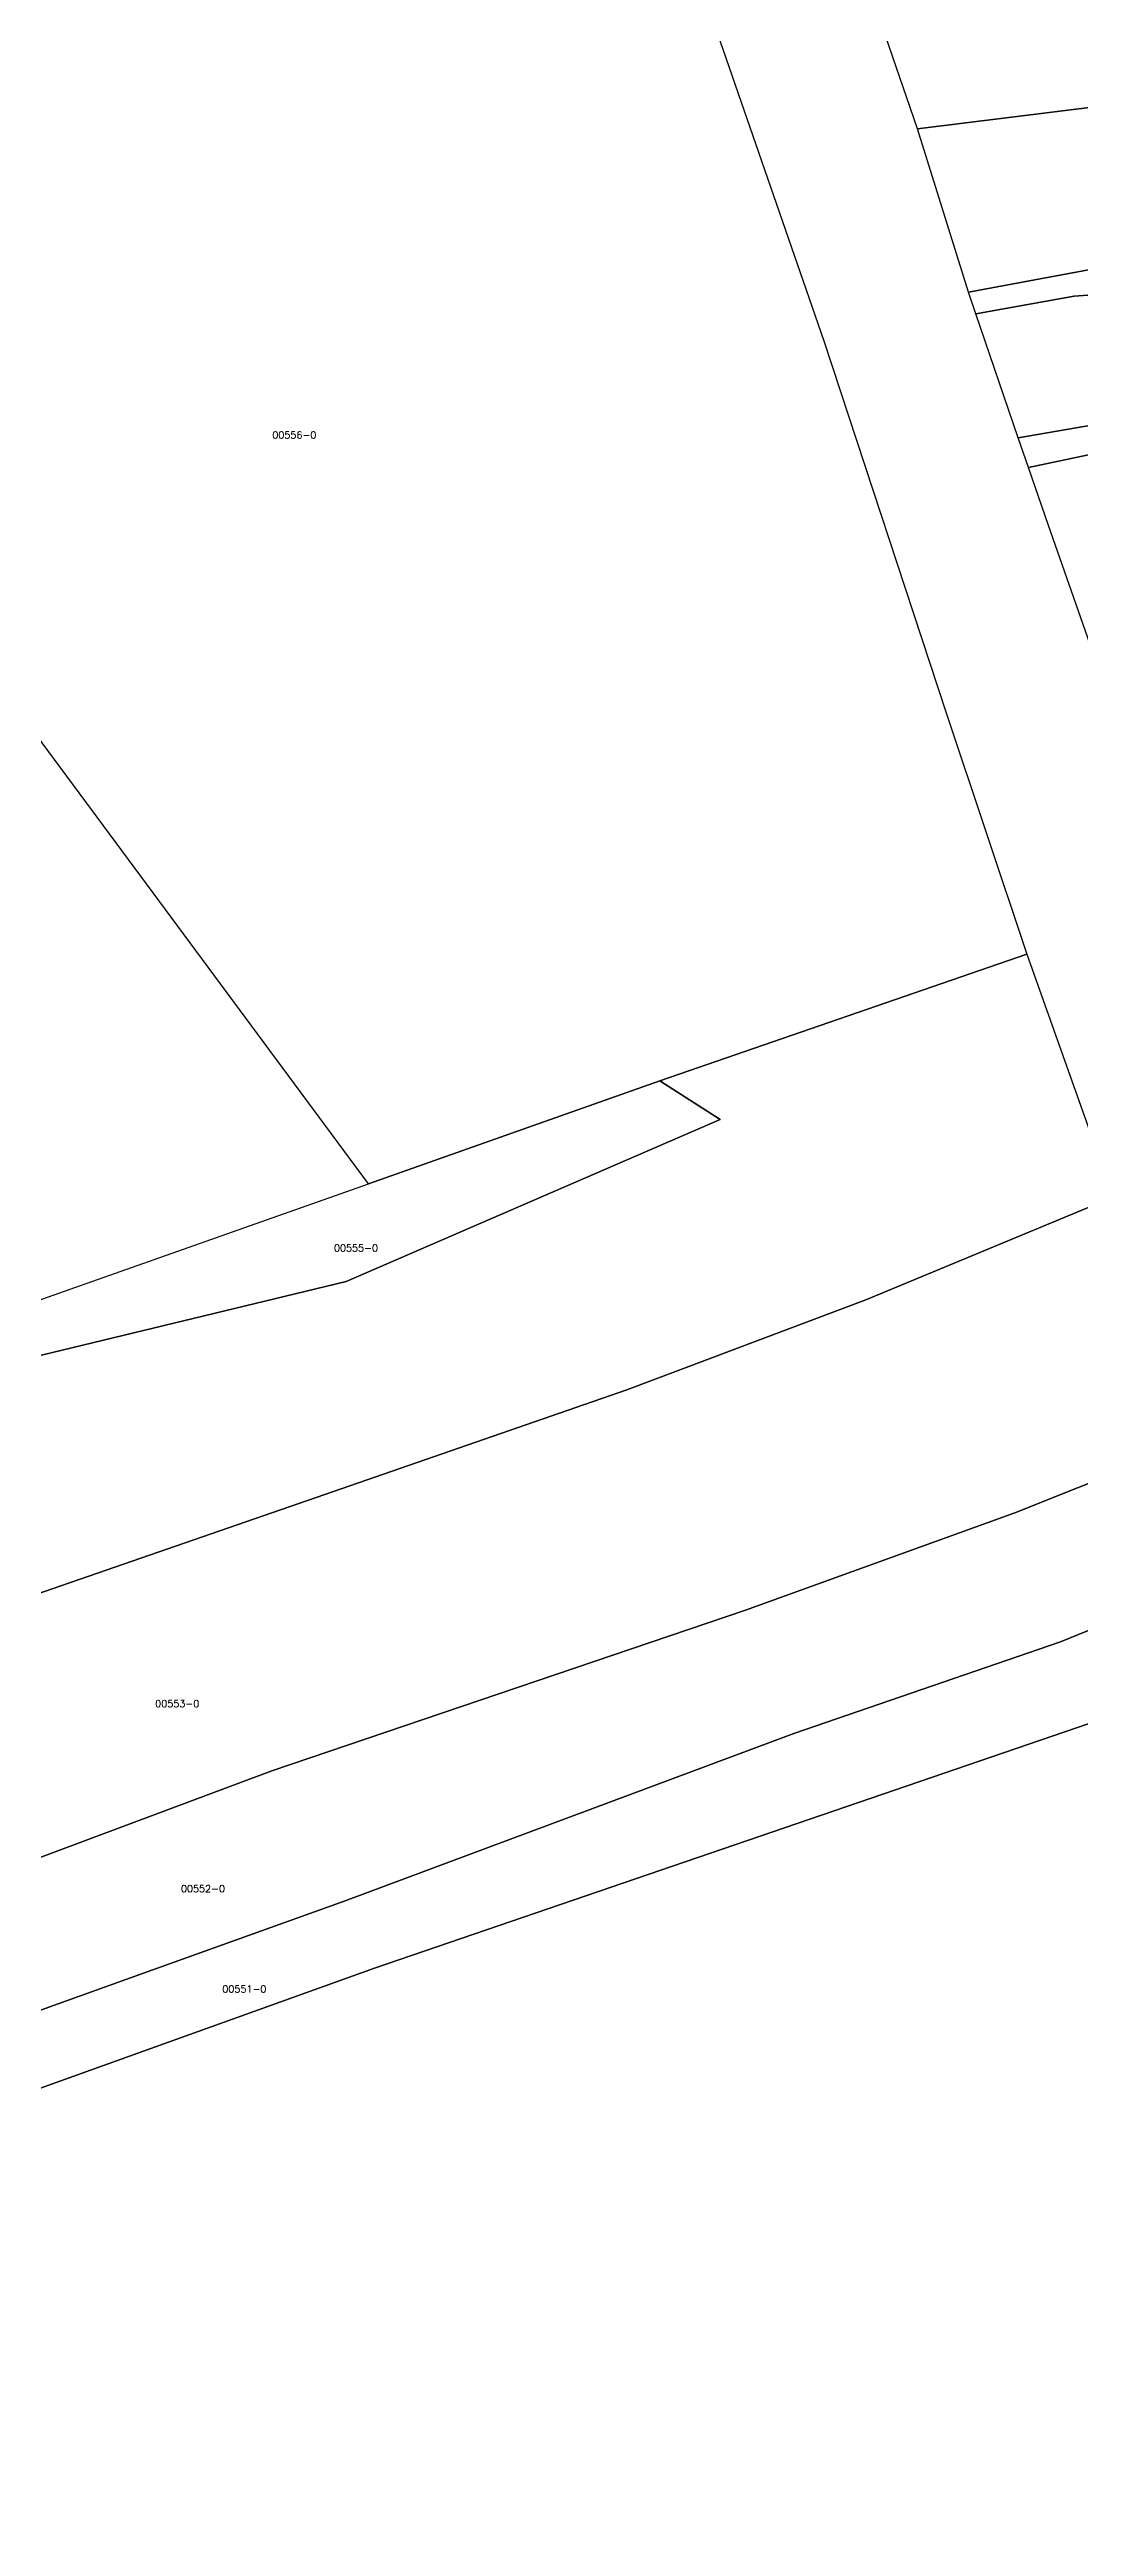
# Model space of a CAD drawing. Header units: metres. Extents: x 7423707 to 7427500, y 4706661 to 4708784.
# Drawn here: x 7424634.3 to 7424780.4, y 4707822.7 to 4708174.2 of the extents above; entities that cross this region are included whole.
import ezdxf

# ---------------------------------------------------------------- set-up
doc = ezdxf.new("R2010")
doc.units = ezdxf.units.M
doc.layers.add('Numrat_Parcelave', color=7, linetype='Continuous')
doc.layers.add('Parcelat_kadastrale2021', color=7, linetype='Continuous')
doc.styles.get("Standard").update_dxf_attribs({"font": 'simplex.shx'})

msp = doc.modelspace()

# ---------------------------------------------------------------- linework, layer by layer
at = {"layer": 'Parcelat_kadastrale2021'}
for points in [[(7424704.21, 4708248.42), (7424713.06, 4708221.05), (7424722.23, 4708197.24), (7424728.99, 4708176.59), (7424744.15, 4708132.86), (7424761.53, 4708080.08), (7424772.97, 4708045.8), (7424720.88, 4708027.84), (7424679.5, 4708013.22), (7424629.71, 4708080.54), (7424613.51, 4708105.35), (7424597.87, 4708128.93), (7424572.48, 4708162.02), (7424573.4, 4708163.37), (7424580.72, 4708171.3), (7424613.01, 4708206.04), (7424619.71, 4708199.74), (7424651.83, 4708221.3)], [(7424749.95, 4708184.35), (7424774.79, 4708187.78), (7424789.23, 4708188.49), (7424808.85, 4708188.82), (7424829.23, 4708191.13), (7424836.98, 4708172.28), (7424802.8, 4708168.58), (7424757.43, 4708162.94), (7424751.89, 4708179.06)], [(7424757.43, 4708162.94), (7424802.8, 4708168.58), (7424836.98, 4708172.28), (7424845.26, 4708152.11), (7424796.46, 4708145.68), (7424764.66, 4708139.78)], [(7424764.66, 4708139.78), (7424796.46, 4708145.68), (7424845.26, 4708152.11), (7424847.82, 4708146.53), (7424828.67, 4708144.11), (7424811.33, 4708142.1), (7424793.83, 4708140.23), (7424779.66, 4708139.2), (7424765.71, 4708136.69)], [(7424771.74, 4708119.1), (7424765.71, 4708136.69), (7424779.66, 4708139.2), (7424793.83, 4708140.23), (7424797.53, 4708123.55)], [(7424797.53, 4708123.55), (7424798.32, 4708120.21), (7424773.19, 4708114.88), (7424771.74, 4708119.1)], [(7424776.02, 4708106.66), (7424773.19, 4708114.88), (7424798.32, 4708120.21), (7424799.2, 4708116.52), (7424803.26, 4708092.44), (7424781.89, 4708089.93)], [(7424772.97, 4708045.8), (7424785.21, 4708011.34), (7424750.09, 4707996.76), (7424716.18, 4707983.96), (7424672.11, 4707968.72), (7424632.3, 4707954.92), (7424598.38, 4707938.66), (7424562.47, 4707924.46), (7424542.77, 4707911.48), (7424532.86, 4707959.67), (7424577.84, 4707975.31), (7424600.45, 4707984.38), (7424615.47, 4707990.63), (7424615.58, 4707990.67), (7424615.84, 4707984.74), (7424676.36, 4707999.37), (7424729.41, 4708022.35), (7424720.88, 4708027.84)], [(7424615.58, 4707990.67), (7424679.5, 4708013.22), (7424720.88, 4708027.84), (7424729.41, 4708022.35), (7424676.36, 4707999.37), (7424615.84, 4707984.74)], [(7424785.21, 4708011.34), (7424797.95, 4707977.17), (7424771.24, 4707966.52), (7424733.03, 4707952.69), (7424665.78, 4707929.92), (7424582.12, 4707898.65), (7424547.48, 4707885.92), (7424543.02, 4707910.27), (7424542.77, 4707911.48), (7424562.47, 4707924.46), (7424598.38, 4707938.66), (7424632.3, 4707954.92), (7424672.11, 4707968.72), (7424716.18, 4707983.96), (7424750.09, 4707996.76)], [(7424797.95, 4707977.17), (7424804.55, 4707959.15), (7424777.72, 4707948.23), (7424739.91, 4707935.21), (7424676.19, 4707911.46), (7424645.08, 4707900.27), (7424587.4, 4707879.55), (7424552.48, 4707866.14), (7424547.48, 4707885.92), (7424582.12, 4707898.65), (7424665.78, 4707929.92), (7424733.03, 4707952.69), (7424771.24, 4707966.52)], [(7424804.55, 4707959.15), (7424810.19, 4707945.8), (7424781.78, 4707936.62), (7424745.61, 4707924.22), (7424680.38, 4707901.89), (7424604.08, 4707874.5), (7424575.62, 4707867.58), (7424556.73, 4707854.97), (7424556.72, 4707855), (7424552.48, 4707866.14), (7424587.4, 4707879.55), (7424645.08, 4707900.27), (7424676.19, 4707911.46), (7424739.91, 4707935.21), (7424777.72, 4707948.23)]]:
    msp.add_lwpolyline(points, close=True, dxfattribs=at)
msp.add_lwpolyline([(7424604.08, 4707874.5), (7424680.38, 4707901.89), (7424745.61, 4707924.22), (7424781.78, 4707936.62), (7424810.19, 4707945.8), (7424812.29, 4707938.86), (7424817.1, 4707922.11), (7424834.97, 4707884.58), (7424860.75, 4707838.97), (7424878.94, 4707808.7), (7424904.07, 4707764.75), (7424880.36, 4707752.64), (7424877.52, 4707751.68), (7424867.9, 4707747.6), (7424808.69, 4707725.93), (7424787.99, 4707718.46), (7424753.34, 4707707.23), (7424740.78, 4707703.99), (7424673.35, 4707698.51), (7424643.7, 4707729.56), (7424610.48, 4707761.97)], dxfattribs=at)

# ---------------------------------------------------------------- texts
at = {"layer": 'Numrat_Parcelave'}
for s, p in [('00556-0', (7424665.87, 4708119.02)), ('00555-0', (7424674.61, 4708003.62)), ('00553-0', (7424649.24, 4707938.92)), ('00552-0', (7424652.9, 4707912.68)), ('00551-0', (7424658.78, 4707898.44))]:
    msp.add_text(s, height=1, dxfattribs=at).set_placement(p)

doc.saveas('drawing.dxf')
